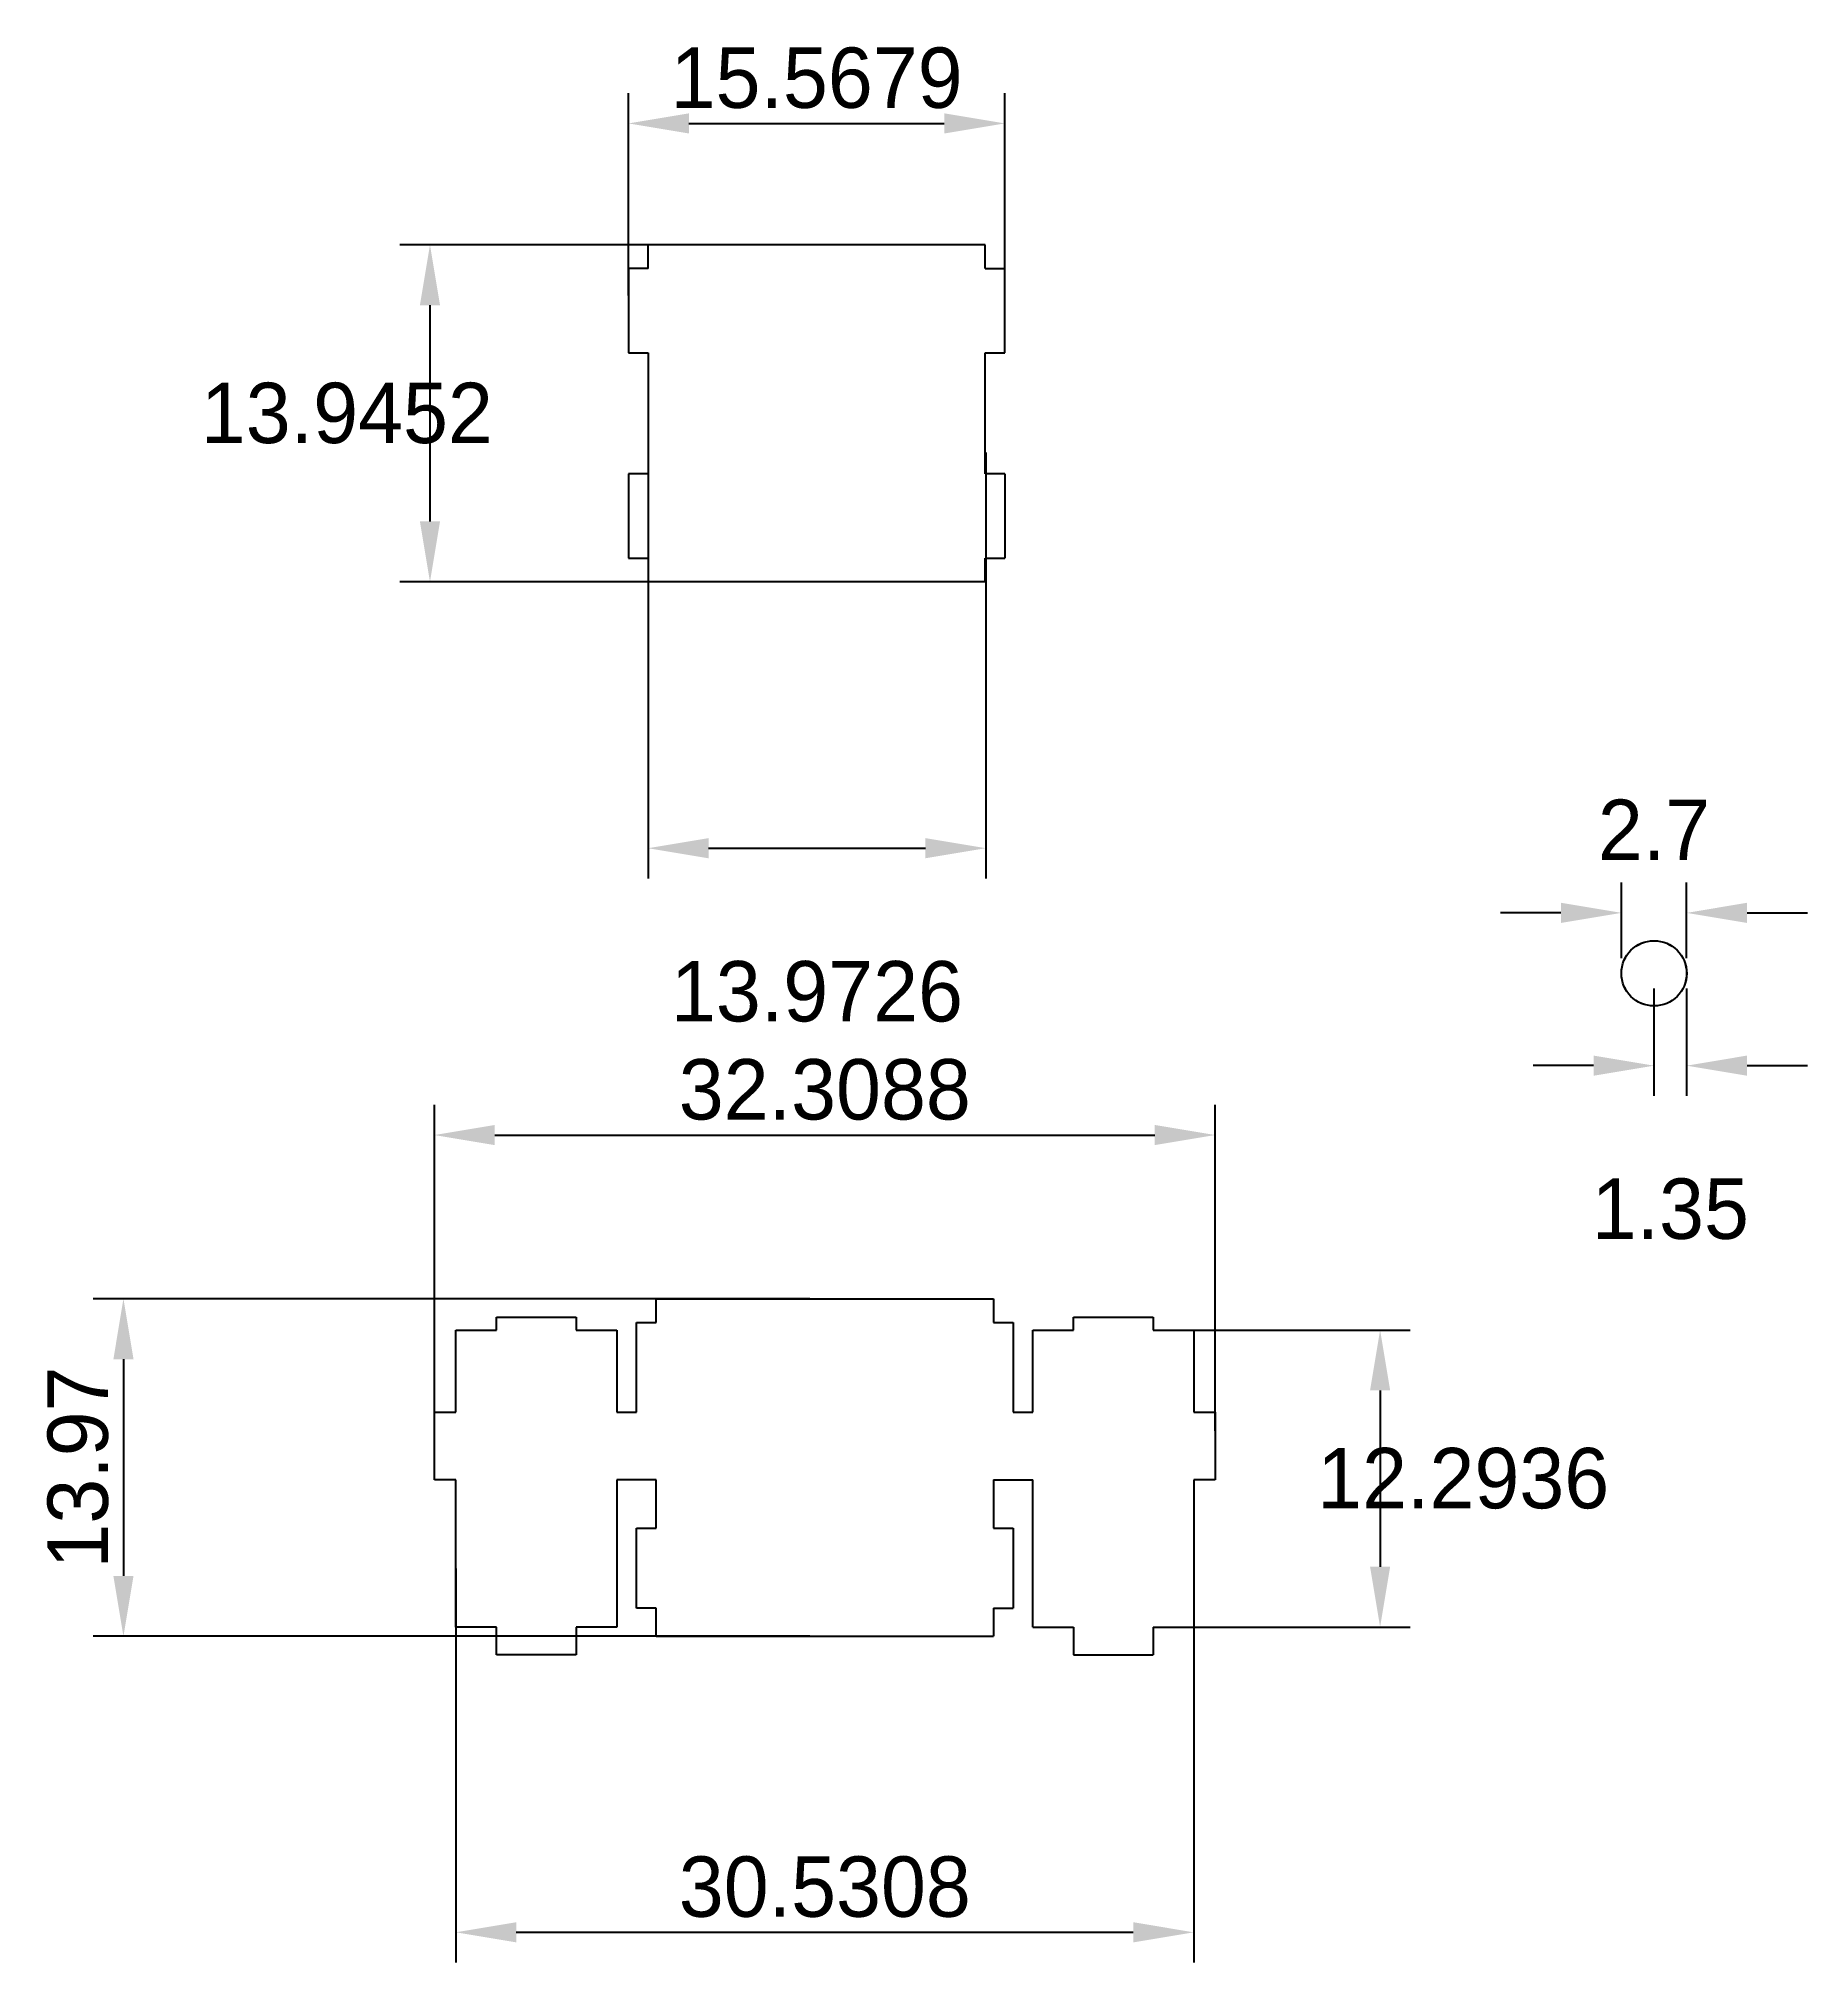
# Model space of a CAD drawing. Header units: millimetres. Extents: x 1.8 to 75, y -27.1 to 52.5.
import ezdxf

# ---------------------------------------------------------------- set-up
doc = ezdxf.new("R2010")
doc.units = ezdxf.units.MM
doc.layers.get('0').update_dxf_attribs({"lineweight": 25, "true_color": 0xffffff})
doc.layers.add('Layer 1', color=7, linetype='Continuous', true_color=0xffffff)
doc.layers.add('Layer_1', color=7, linetype='Continuous', true_color=0xffffff)
doc.dimstyles.new('QCADDimStyle', dxfattribs={"dimtxt": 2.5, "dimasz": 2.5, "dimexe": 1.25, "dimexo": 0.625, "dimtad": 1, "dimtoh": 1, "dimdec": 4, "dimzin": 0, "dimdsep": 46, "dimtxsty": 'Standard', "dimcen": 0.09, "dimadec": 0, "dimazin": 0, "dimtfac": 1, "dimtdec": 4, "dimtofl": 0, "dimtmove": 0, "dimatfit": 3, "dimfxl": 1, "dimtolj": 1, "dimtzin": 0, "dimarcsym": 0})

# ---------------------------------------------------------------- blocks, each defined once
blk = doc.blocks.new('*D1')
at = {"color": 0, "lineweight": -2}
for p, q in [((26.216, 41.872), (26.216, 50.25)), ((41.784, 41.872), (41.784, 50.25)), ((28.716, 49), (39.284, 49))]:
    blk.add_line(p, q, dxfattribs=at)
at = {"color": 0}
for points in [[(28.716, 49.417), (28.716, 48.583), (26.216, 49)], [(39.284, 48.583), (39.284, 49.417), (41.784, 49)]]:
    blk.add_solid(points, dxfattribs=at)
at = {"layer": 'Defpoints', "color": 0}
for p in [(41.784, 49), (26.216, 41.247), (41.784, 41.247)]:
    blk.add_point(p, dxfattribs=at)
at = {"color": 0, "insert": (34, 50.875), "char_height": 2.5, "attachment_point": 5}
blk.add_mtext('\\A1;15.5679', dxfattribs=at)
blk = doc.blocks.new('*D2')
at = {"color": 0, "lineweight": -2}
for p, q in [((27.027, 36.375), (27.027, 17.75)), ((41, 35.375), (41, 17.75)), ((29.527, 19), (38.5, 19))]:
    blk.add_line(p, q, dxfattribs=at)
at = {"color": 0}
for points in [[(29.527, 19.417), (29.527, 18.583), (27.027, 19)], [(38.5, 18.583), (38.5, 19.417), (41, 19)]]:
    blk.add_solid(points, dxfattribs=at)
at = {"layer": 'Defpoints', "color": 0}
for p in [(27.027, 37), (41, 36), (41, 19)]:
    blk.add_point(p, dxfattribs=at)
at = {"color": 0, "insert": (34.014, 13.062), "char_height": 2.5, "attachment_point": 5}
blk.add_mtext('\\A1;13.9726', dxfattribs=at)
blk = doc.blocks.new('*D3')
at = {"color": 0, "lineweight": -2}
for p, q in [((33.375, 43.973), (16.75, 43.973)), ((18, 41.473), (18, 32.527)), ((33.375, 30.027), (16.75, 30.027))]:
    blk.add_line(p, q, dxfattribs=at)
at = {"color": 0}
for points in [[(18.417, 41.473), (17.583, 41.473), (18, 43.973)], [(17.583, 32.527), (18.417, 32.527), (18, 30.027)]]:
    blk.add_solid(points, dxfattribs=at)
at = {"layer": 'Defpoints', "color": 0}
for p in [(34, 43.973), (18, 30.027), (34, 30.027)]:
    blk.add_point(p, dxfattribs=at)
at = {"color": 0, "insert": (14.562, 37), "char_height": 2.5, "attachment_point": 5}
blk.add_mtext('\\A1;13.9452', dxfattribs=at)
blk = doc.blocks.new('*D4')
at = {"color": 0, "lineweight": -2}
for p, q in [((33.714, 0.351), (4.067, 0.351)), ((5.317, -2.149), (5.317, -11.119)), ((33.714, -13.619), (4.067, -13.619))]:
    blk.add_line(p, q, dxfattribs=at)
at = {"color": 0}
for points in [[(5.734, -2.149), (4.901, -2.149), (5.317, 0.351)], [(4.901, -11.119), (5.734, -11.119), (5.317, -13.619)]]:
    blk.add_solid(points, dxfattribs=at)
at = {"layer": 'Defpoints', "color": 0}
for p in [(34.339, 0.351), (5.317, -13.619), (34.339, -13.619)]:
    blk.add_point(p, dxfattribs=at)
at = {"color": 0, "insert": (3.442, -6.634), "char_height": 2.5, "attachment_point": 5, "rotation": 90}
blk.add_mtext('\\A1;13.97', dxfattribs=at)
blk = doc.blocks.new('*D5')
at = {"color": 0, "lineweight": -2}
for p, q in [((18.184, -5.12), (18.184, 8.378)), ((50.493, -5.12), (50.493, 8.378)), ((20.684, 7.128), (47.993, 7.128))]:
    blk.add_line(p, q, dxfattribs=at)
at = {"color": 0}
for points in [[(20.684, 7.545), (20.684, 6.711), (18.184, 7.128)], [(47.993, 6.711), (47.993, 7.545), (50.493, 7.128)]]:
    blk.add_solid(points, dxfattribs=at)
at = {"layer": 'Defpoints', "color": 0}
for p in [(50.493, 7.128), (18.184, -5.745), (50.493, -5.745)]:
    blk.add_point(p, dxfattribs=at)
at = {"color": 0, "insert": (34.339, 9.003), "char_height": 2.5, "attachment_point": 5}
blk.add_mtext('\\A1;32.3088', dxfattribs=at)
blk = doc.blocks.new('*D6')
at = {"color": 0, "lineweight": -2}
for p, q in [((19.073, -10.815), (19.073, -27.122)), ((49.604, -10.815), (49.604, -27.122)), ((21.573, -25.872), (47.104, -25.872))]:
    blk.add_line(p, q, dxfattribs=at)
at = {"color": 0}
for points in [[(21.573, -25.455), (21.573, -26.289), (19.073, -25.872)], [(47.104, -26.289), (47.104, -25.455), (49.604, -25.872)]]:
    blk.add_solid(points, dxfattribs=at)
at = {"layer": 'Defpoints', "color": 0}
for p in [(19.073, -10.19), (49.604, -10.19), (49.604, -25.872)]:
    blk.add_point(p, dxfattribs=at)
at = {"color": 0, "insert": (34.339, -23.997), "char_height": 2.5, "attachment_point": 5}
blk.add_mtext('\\A1;30.5308', dxfattribs=at)
blk = doc.blocks.new('*D7')
at = {"color": 0, "lineweight": -2}
for p, q in [((49.391, -0.944), (58.567, -0.944)), ((57.317, -3.444), (57.317, -10.738)), ((49.391, -13.238), (58.567, -13.238))]:
    blk.add_line(p, q, dxfattribs=at)
at = {"color": 0}
for points in [[(57.734, -3.444), (56.901, -3.444), (57.317, -0.944)], [(56.901, -10.738), (57.734, -10.738), (57.317, -13.238)]]:
    blk.add_solid(points, dxfattribs=at)
at = {"layer": 'Defpoints', "color": 0}
for p in [(48.766, -0.944), (48.766, -13.238), (57.317, -13.238)]:
    blk.add_point(p, dxfattribs=at)
at = {"color": 0, "insert": (60.755, -7.091), "char_height": 2.5, "attachment_point": 5}
blk.add_mtext('\\A1;12.2936', dxfattribs=at)
blk = doc.blocks.new('*D8')
at = {"color": 0, "lineweight": -2}
for p, q in [((67.302, 14.445), (67.302, 17.574)), ((70.002, 14.445), (70.002, 17.574)), ((64.802, 16.324), (62.302, 16.324)), ((72.502, 16.324), (75.002, 16.324))]:
    blk.add_line(p, q, dxfattribs=at)
at = {"color": 0}
for points in [[(64.802, 15.907), (64.802, 16.741), (67.302, 16.324)], [(72.502, 16.741), (72.502, 15.907), (70.002, 16.324)]]:
    blk.add_solid(points, dxfattribs=at)
at = {"layer": 'Defpoints', "color": 0}
for p in [(70.002, 16.324), (67.302, 13.82), (70.002, 13.82)]:
    blk.add_point(p, dxfattribs=at)
at = {"color": 0, "insert": (68.652, 19.762), "char_height": 2.5, "attachment_point": 5}
blk.add_mtext('\\A1;2.7', dxfattribs=at)
blk = doc.blocks.new('*D9')
at = {"color": 0, "lineweight": -2}
for p, q in [((68.65, 13.196), (68.65, 8.75)), ((70, 13.196), (70, 8.75)), ((66.15, 10), (63.65, 10)), ((72.5, 10), (75, 10))]:
    blk.add_line(p, q, dxfattribs=at)
at = {"color": 0}
for points in [[(66.15, 9.583), (66.15, 10.417), (68.65, 10)], [(72.5, 10.417), (72.5, 9.583), (70, 10)]]:
    blk.add_solid(points, dxfattribs=at)
at = {"layer": 'Defpoints', "color": 0}
for p in [(68.65, 13.821), (70, 13.821), (70, 10)]:
    blk.add_point(p, dxfattribs=at)
at = {"color": 0, "insert": (69.325, 4.062), "char_height": 2.5, "attachment_point": 5}
blk.add_mtext('\\A1;1.35', dxfattribs=at)

msp = doc.modelspace()

# ---------------------------------------------------------------- linework, layer by layer
for p, q in [((27.02745, 42.9939), (27.02745, 43.9726)), ((40.97255, 43.9726), (27.02745, 43.9726)), ((40.97255, 42.9939), (40.97255, 43.9726)), ((26.21605, 42.9939), (26.21605, 39.5)), ((27.02745, 42.9939), (26.21605, 42.9939)), ((40.97255, 42.9939), (41.78395, 42.9939)), ((41.78395, 39.5), (41.78395, 42.9939)), ((26.21605, 39.5), (27.02745, 39.5)), ((27.02745, 39.5), (27.02745, 34.5)), ((40.97255, 39.5), (41.78395, 39.5)), ((40.97255, 34.5), (40.97255, 39.5)), ((27.02745, 34.5), (26.21605, 34.5)), ((26.21605, 34.5), (26.21605, 31.0061)), ((41.78395, 34.5), (40.97255, 34.5)), ((41.78395, 34.5), (41.78395, 31.0061)), ((26.21605, 31.0061), (27.02745, 31.0061)), ((27.02745, 31.0061), (27.02745, 30.0274)), ((40.97255, 30.0274), (40.97255, 31.0061)), ((40.97255, 31.0061), (41.78395, 31.0061)), ((40.97255, 30.0274), (27.02745, 30.0274)), ((27.3538, -13.61856), (41.3238, -13.61856))]:
    msp.add_line(p, q)
at = {"layer": 'Layer 1'}
for p, q in [((27.3538, -0.62896), (27.3538, 0.35144)), ((27.3538, 0.35144), (41.3238, 0.35144)), ((41.3238, 0.35144), (41.3238, -0.62896)), ((20.7498, -0.94396), (20.7498, -0.41056)), ((20.7498, -0.41056), (24.0518, -0.41056)), ((24.0518, -0.41056), (24.0518, -0.94396)), ((26.541, -4.34756), (26.541, -0.62896)), ((26.541, -0.62896), (27.3538, -0.62896)), ((41.3238, -0.62896), (42.1366, -0.62896)), ((42.1366, -0.62896), (42.1366, -4.34756)), ((44.6258, -0.94396), (44.6258, -0.41056)), ((44.6258, -0.41056), (47.9278, -0.41056)), ((47.9278, -0.41056), (47.9278, -0.94396)), ((19.0734, -0.94396), (20.7498, -0.94396)), ((19.0734, -4.34756), (19.0734, -0.94396)), ((24.0518, -0.94396), (25.7282, -0.94396)), ((25.7282, -0.94396), (25.7282, -4.34756)), ((42.9494, -4.34756), (42.9494, -0.94396)), ((42.9494, -0.94396), (44.6258, -0.94396)), ((47.9278, -0.94396), (49.6042, -0.94396)), ((49.6042, -0.94396), (49.6042, -4.34756)), ((18.1844, -7.14156), (18.1844, -4.34756)), ((18.1844, -4.34756), (19.0734, -4.34756)), ((25.7282, -4.34756), (26.541, -4.34756)), ((42.1366, -4.34756), (42.9494, -4.34756)), ((49.6042, -4.34756), (50.4932, -4.34756)), ((50.4932, -4.34756), (50.4932, -7.14156)), ((19.0734, -7.14156), (18.1844, -7.14156)), ((19.0734, -13.23756), (19.0734, -7.14156)), ((27.3538, -7.14156), (25.7282, -7.14156)), ((25.7282, -7.14156), (25.7282, -13.23756)), ((27.3538, -9.13796), (27.3538, -7.14156)), ((41.3238, -7.14156), (42.9494, -7.14156)), ((41.3238, -7.14156), (41.3238, -9.13796)), ((42.9494, -13.23756), (42.9494, -7.14156)), ((50.4932, -7.14156), (49.6042, -7.14156)), ((49.6042, -7.14156), (49.6042, -13.23756)), ((26.541, -12.45016), (26.541, -9.13796)), ((26.541, -9.13796), (27.3538, -9.13796)), ((41.3238, -9.13796), (42.1366, -9.13796)), ((42.1366, -9.13796), (42.1366, -12.45016)), ((27.3538, -12.45016), (26.541, -12.45016)), ((27.3538, -13.61856), (27.3538, -12.45016)), ((41.3238, -12.45016), (42.1366, -12.45016)), ((41.3238, -12.45016), (41.3238, -13.61856)), ((20.7498, -13.23756), (19.0734, -13.23756)), ((20.7498, -14.38056), (20.7498, -13.23756)), ((25.7282, -13.23756), (24.0518, -13.23756)), ((24.0518, -13.23756), (24.0518, -14.38056)), ((42.9494, -13.23756), (44.6258, -13.23756)), ((44.6258, -13.23756), (44.6258, -14.38056)), ((47.9278, -13.23756), (49.6042, -13.23756)), ((47.9278, -13.23756), (47.9278, -14.38056)), ((24.0518, -14.38056), (20.7498, -14.38056)), ((44.6258, -14.38056), (47.9278, -14.38056))]:
    msp.add_line(p, q, dxfattribs=at)
at = {"layer": 'Layer_1'}
for centre in [(68.65, 13.82132), (68.65247, 13.82028)]:
    msp.add_circle(centre, 1.35, dxfattribs=at)

# ---------------------------------------------------------------- dimensions: what is measured, and where the dimension line sits
for base, p1, p2, picture, middle in [((41.78395, 49), (26.21605, 41.24695), (41.78395, 41.24695), '*D1', (34, 50.875)), ((41, 19), (27.02745, 37), (41, 36), '*D2', (34.013725, 13.0625))]:
    dim = msp.add_linear_dim(base=base, p1=p1, p2=p2, dimstyle='QCADDimStyle', override={"dimtxt": 2.5, "dimasz": 2.5, "dimexe": 1.25, "dimexo": 0.625, "dimgap": 0.625, "dimzin": 8, "dimclrd": 0, "dimclre": 0, "dimclrt": 0, "dimazin": 2, "dimtmove": 2})
    dim.commit()
    dim.dimension.update_dxf_attribs({"geometry": picture, "text_midpoint": middle})
for p1, p2, distance, picture, middle in [((34, 43.9726), (34, 30.0274), -16, '*D3', (14.5625, 37)), ((67.30247, 13.82028), (70.00247, 13.82028), 2.50374, '*D8', (68.65247, 19.76151)), ((68.65, 13.82132), (70, 13.82132), -3.82132, '*D9', (69.325, 4.0625)), ((18.1844, -5.74456), (50.4932, -5.74456), 12.8724, '*D5', (34.3388, 9.00284)), ((34.3388, 0.35144), (34.3388, -13.61856), -29.0216, '*D4', (3.4422, -6.63356)), ((48.766, -0.94396), (48.766, -13.23756), 8.5512, '*D7', (60.7547, -7.09076)), ((19.0734, -10.18956), (49.6042, -10.18956), -15.6826, '*D6', (34.3388, -23.99716))]:
    dim = msp.add_aligned_dim(p1=p1, p2=p2, distance=distance, dimstyle='QCADDimStyle', override={"dimtxt": 2.5, "dimasz": 2.5, "dimexe": 1.25, "dimexo": 0.625, "dimgap": 0.625, "dimzin": 8, "dimclrd": 0, "dimclre": 0, "dimclrt": 0, "dimazin": 2, "dimtmove": 2})
    dim.commit()
    dim.dimension.update_dxf_attribs({"geometry": picture, "text_midpoint": middle})

doc.saveas('drawing.dxf')
